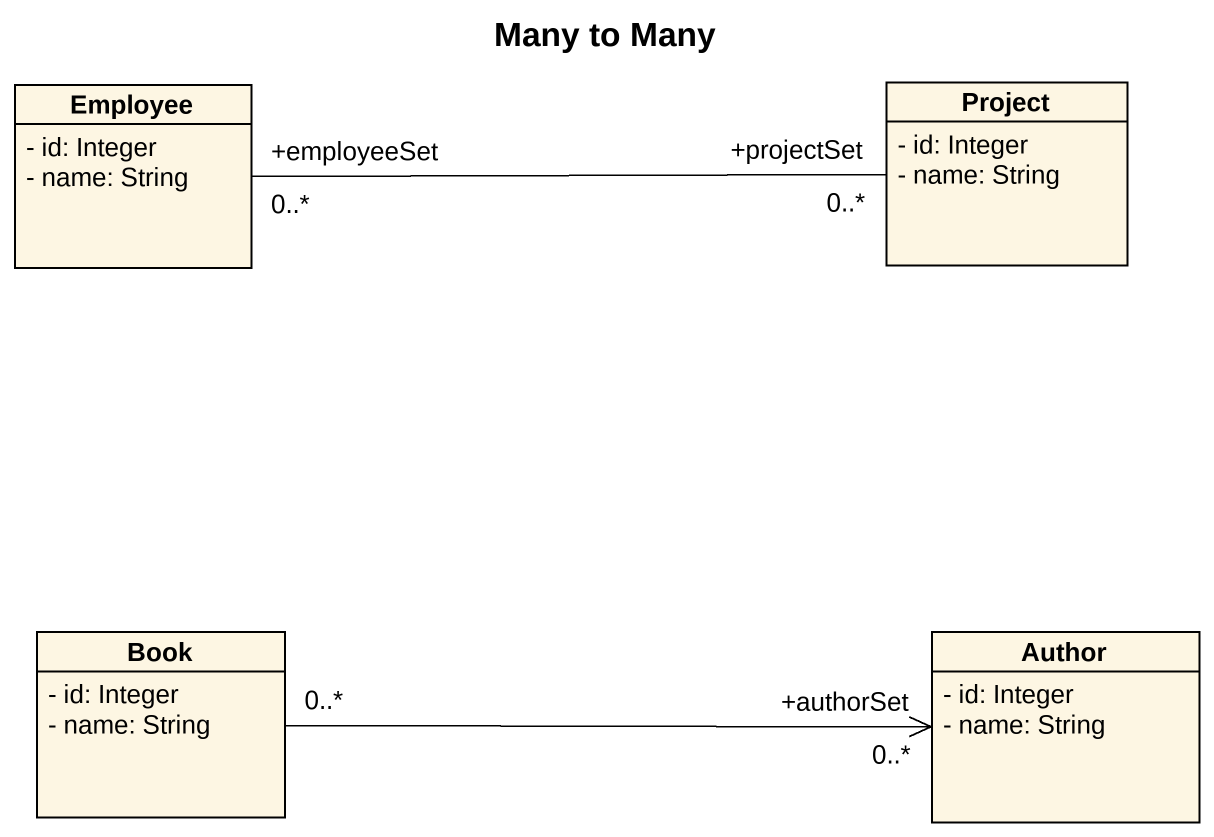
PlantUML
@startuml
title Many to Many
hide circle
hide empty members
skinparam classAttributeIconSize 0
class Employee {
  - id: Integer
  - name: String
}
class Project {
  - id: Integer
  - name: String
}
class Book {
  - id: Integer
  - name: String
}
class Author {
  - id: Integer
  - name: String
}
Employee "+employeeSet\n0..*" -right- "+projectSet\n0..*" Project
Book "0..*" -right-> "+authorSet\n0..*" Author
@enduml
